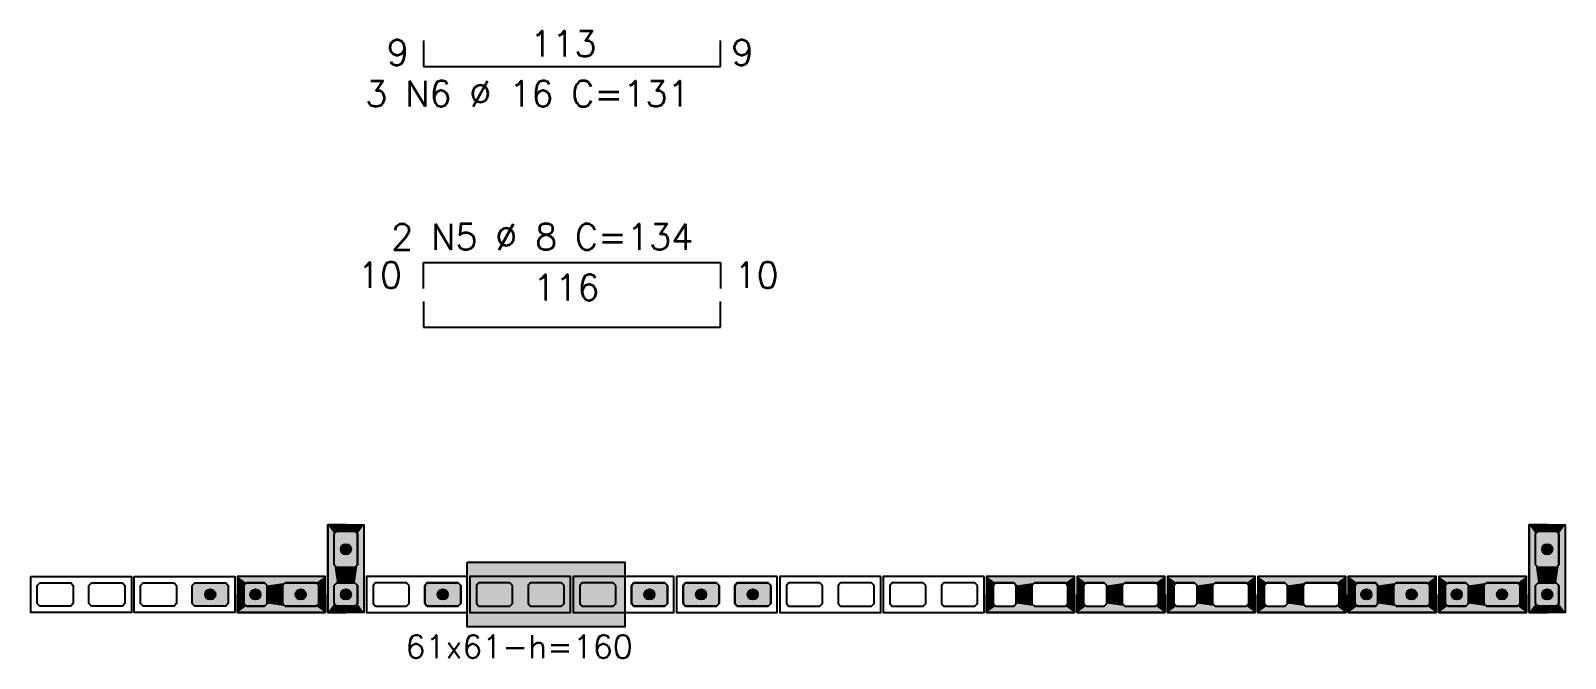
# Model space of a CAD drawing. Extents: x -1.9 to 86, y -1.6 to 60.9.
# Drawn here: x 19.99 to 31.87, y 39.01 to 43.87 of the extents above; entities that cross this region are included whole.
import ezdxf

# ---------------------------------------------------------------- set-up
doc = ezdxf.new("R2010")
doc.units = 0
doc.header["$MEASUREMENT"] = 0
for name, color, linetype in [('PENA_01', 1, 'CONTINUOUS'), ('PENA_02', 2, 'CONTINUOUS'), ('PENA_03', 3, 'CONTINUOUS'), ('PENA_05', 5, 'CONTINUOUS'), ('PENA_11', 252, 'CONTINUOUS'), ('PENA_21', 100, 'CONTINUOUS'), ('PENA_23', 50, 'CONTINUOUS')]:
    doc.layers.add(name, color=color, linetype=linetype)
doc.styles.get("Standard").update_dxf_attribs({"font": 'ROMANS.SHX'})

msp = doc.modelspace()

# ---------------------------------------------------------------- linework, layer by layer
at = {"layer": 'PENA_01', "linetype": 'Continuous'}
for points in [[(22.337, 39.732), (22.337, 39.972), (22.357, 39.992), (22.497, 39.992), (22.517, 39.972), (22.517, 39.732), (22.497, 39.712), (22.357, 39.712), (22.337, 39.732)], [(31.637, 39.732), (31.637, 39.972), (31.657, 39.992), (31.797, 39.992), (31.817, 39.972), (31.817, 39.732), (31.797, 39.712), (31.657, 39.712), (31.637, 39.732)], [(20.037, 39.572), (20.057, 39.592), (20.297, 39.592), (20.317, 39.572), (20.317, 39.432), (20.297, 39.412), (20.057, 39.412), (20.037, 39.432), (20.037, 39.572)], [(20.437, 39.572), (20.457, 39.592), (20.697, 39.592), (20.717, 39.572), (20.717, 39.432), (20.697, 39.412), (20.457, 39.412), (20.437, 39.432), (20.437, 39.572)], [(20.837, 39.572), (20.857, 39.592), (21.097, 39.592), (21.117, 39.572), (21.117, 39.432), (21.097, 39.412), (20.857, 39.412), (20.837, 39.432), (20.837, 39.572)], [(21.237, 39.572), (21.257, 39.592), (21.497, 39.592), (21.517, 39.572), (21.517, 39.432), (21.497, 39.412), (21.257, 39.412), (21.237, 39.432), (21.237, 39.572)], [(21.657, 39.412), (21.797, 39.412), (21.817, 39.432), (21.817, 39.572), (21.797, 39.592), (21.657, 39.592), (21.637, 39.572), (21.637, 39.432), (21.657, 39.412)], [(21.957, 39.412), (22.197, 39.412), (22.217, 39.432), (22.217, 39.572), (22.197, 39.592), (21.957, 39.592), (21.937, 39.572), (21.937, 39.432), (21.957, 39.412)], [(22.337, 39.432), (22.337, 39.572), (22.357, 39.592), (22.497, 39.592), (22.517, 39.572), (22.517, 39.432), (22.497, 39.412), (22.357, 39.412), (22.337, 39.432)], [(22.917, 39.572), (22.897, 39.592), (22.657, 39.592), (22.637, 39.572), (22.637, 39.432), (22.657, 39.412), (22.897, 39.412), (22.917, 39.432), (22.917, 39.572)], [(23.317, 39.572), (23.297, 39.592), (23.057, 39.592), (23.037, 39.572), (23.037, 39.432), (23.057, 39.412), (23.297, 39.412), (23.317, 39.432), (23.317, 39.572)], [(23.717, 39.572), (23.697, 39.592), (23.457, 39.592), (23.437, 39.572), (23.437, 39.432), (23.457, 39.412), (23.697, 39.412), (23.717, 39.432), (23.717, 39.572)], [(24.117, 39.572), (24.097, 39.592), (23.857, 39.592), (23.837, 39.572), (23.837, 39.432), (23.857, 39.412), (24.097, 39.412), (24.117, 39.432), (24.117, 39.572)], [(24.517, 39.572), (24.497, 39.592), (24.257, 39.592), (24.237, 39.572), (24.237, 39.432), (24.257, 39.412), (24.497, 39.412), (24.517, 39.432), (24.517, 39.572)], [(24.917, 39.572), (24.897, 39.592), (24.657, 39.592), (24.637, 39.572), (24.637, 39.432), (24.657, 39.412), (24.897, 39.412), (24.917, 39.432), (24.917, 39.572)], [(25.317, 39.572), (25.297, 39.592), (25.057, 39.592), (25.037, 39.572), (25.037, 39.432), (25.057, 39.412), (25.297, 39.412), (25.317, 39.432), (25.317, 39.572)], [(25.717, 39.572), (25.697, 39.592), (25.457, 39.592), (25.437, 39.572), (25.437, 39.432), (25.457, 39.412), (25.697, 39.412), (25.717, 39.432), (25.717, 39.572)], [(26.117, 39.572), (26.097, 39.592), (25.857, 39.592), (25.837, 39.572), (25.837, 39.432), (25.857, 39.412), (26.097, 39.412), (26.117, 39.432), (26.117, 39.572)], [(26.517, 39.572), (26.497, 39.592), (26.257, 39.592), (26.237, 39.572), (26.237, 39.432), (26.257, 39.412), (26.497, 39.412), (26.517, 39.432), (26.517, 39.572)], [(26.917, 39.572), (26.897, 39.592), (26.657, 39.592), (26.637, 39.572), (26.637, 39.432), (26.657, 39.412), (26.897, 39.412), (26.917, 39.432), (26.917, 39.572)], [(27.317, 39.572), (27.297, 39.592), (27.057, 39.592), (27.037, 39.572), (27.037, 39.432), (27.057, 39.412), (27.297, 39.412), (27.317, 39.432), (27.317, 39.572)], [(27.457, 39.412), (27.597, 39.412), (27.617, 39.432), (27.617, 39.572), (27.597, 39.592), (27.457, 39.592), (27.437, 39.572), (27.437, 39.432), (27.457, 39.412)], [(27.757, 39.412), (27.997, 39.412), (28.017, 39.432), (28.017, 39.572), (27.997, 39.592), (27.757, 39.592), (27.737, 39.572), (27.737, 39.432), (27.757, 39.412)], [(28.157, 39.412), (28.297, 39.412), (28.317, 39.432), (28.317, 39.572), (28.297, 39.592), (28.157, 39.592), (28.137, 39.572), (28.137, 39.432), (28.157, 39.412)], [(28.457, 39.412), (28.697, 39.412), (28.717, 39.432), (28.717, 39.572), (28.697, 39.592), (28.457, 39.592), (28.437, 39.572), (28.437, 39.432), (28.457, 39.412)], [(28.857, 39.412), (28.997, 39.412), (29.017, 39.432), (29.017, 39.572), (28.997, 39.592), (28.857, 39.592), (28.837, 39.572), (28.837, 39.432), (28.857, 39.412)], [(29.157, 39.412), (29.397, 39.412), (29.417, 39.432), (29.417, 39.572), (29.397, 39.592), (29.157, 39.592), (29.137, 39.572), (29.137, 39.432), (29.157, 39.412)], [(29.557, 39.412), (29.697, 39.412), (29.717, 39.432), (29.717, 39.572), (29.697, 39.592), (29.557, 39.592), (29.537, 39.572), (29.537, 39.432), (29.557, 39.412)], [(29.857, 39.412), (30.097, 39.412), (30.117, 39.432), (30.117, 39.572), (30.097, 39.592), (29.857, 39.592), (29.837, 39.572), (29.837, 39.432), (29.857, 39.412)], [(30.257, 39.412), (30.397, 39.412), (30.417, 39.432), (30.417, 39.572), (30.397, 39.592), (30.257, 39.592), (30.237, 39.572), (30.237, 39.432), (30.257, 39.412)], [(30.557, 39.412), (30.797, 39.412), (30.817, 39.432), (30.817, 39.572), (30.797, 39.592), (30.557, 39.592), (30.537, 39.572), (30.537, 39.432), (30.557, 39.412)], [(30.957, 39.412), (31.097, 39.412), (31.117, 39.432), (31.117, 39.572), (31.097, 39.592), (30.957, 39.592), (30.937, 39.572), (30.937, 39.432), (30.957, 39.412)], [(31.257, 39.412), (31.497, 39.412), (31.517, 39.432), (31.517, 39.572), (31.497, 39.592), (31.257, 39.592), (31.237, 39.572), (31.237, 39.432), (31.257, 39.412)], [(31.637, 39.432), (31.637, 39.572), (31.657, 39.592), (31.797, 39.592), (31.817, 39.572), (31.817, 39.432), (31.797, 39.412), (31.657, 39.412), (31.637, 39.432)]]:
    msp.add_lwpolyline(points, dxfattribs=at)
at = {"layer": 'PENA_02', "linetype": 'Continuous'}
for points in [[(22.287, 39.362), (22.287, 40.042), (22.567, 40.042), (22.567, 39.362), (22.287, 39.362)], [(31.587, 39.362), (31.587, 40.042), (31.867, 40.042), (31.867, 39.362), (31.587, 39.362)], [(19.987, 39.642), (20.767, 39.642), (20.767, 39.362), (19.987, 39.362), (19.987, 39.642)], [(20.787, 39.642), (21.567, 39.642), (21.567, 39.362), (20.787, 39.362), (20.787, 39.642)], [(21.587, 39.362), (22.267, 39.362), (22.267, 39.642), (21.587, 39.642), (21.587, 39.362)], [(23.367, 39.642), (22.587, 39.642), (22.587, 39.362), (23.367, 39.362), (23.367, 39.642)], [(24.167, 39.642), (23.387, 39.642), (23.387, 39.362), (24.167, 39.362), (24.167, 39.642)], [(24.967, 39.642), (24.187, 39.642), (24.187, 39.362), (24.967, 39.362), (24.967, 39.642)], [(25.767, 39.642), (24.987, 39.642), (24.987, 39.362), (25.767, 39.362), (25.767, 39.642)], [(26.567, 39.642), (25.787, 39.642), (25.787, 39.362), (26.567, 39.362), (26.567, 39.642)], [(27.367, 39.642), (26.587, 39.642), (26.587, 39.362), (27.367, 39.362), (27.367, 39.642)], [(27.387, 39.362), (28.067, 39.362), (28.067, 39.642), (27.387, 39.642), (27.387, 39.362)], [(28.087, 39.362), (28.767, 39.362), (28.767, 39.642), (28.087, 39.642), (28.087, 39.362)], [(28.787, 39.362), (29.467, 39.362), (29.467, 39.642), (28.787, 39.642), (28.787, 39.362)], [(29.487, 39.362), (30.167, 39.362), (30.167, 39.642), (29.487, 39.642), (29.487, 39.362)], [(30.187, 39.362), (30.867, 39.362), (30.867, 39.642), (30.187, 39.642), (30.187, 39.362)], [(30.887, 39.362), (31.567, 39.362), (31.567, 39.642), (30.887, 39.642), (30.887, 39.362)]]:
    msp.add_lwpolyline(points, dxfattribs=at)
at = {"layer": 'PENA_03', "linetype": 'Continuous'}
for points in [[(22.357, 39.712), (22.337, 39.732), (22.337, 39.972), (22.357, 39.992), (22.497, 39.992), (22.517, 39.972), (22.517, 39.732), (22.497, 39.712), (22.357, 39.712)], [(31.657, 39.712), (31.637, 39.732), (31.637, 39.972), (31.657, 39.992), (31.797, 39.992), (31.817, 39.972), (31.817, 39.732), (31.797, 39.712), (31.657, 39.712)], [(21.517, 39.432), (21.497, 39.412), (21.257, 39.412), (21.237, 39.432), (21.237, 39.572), (21.257, 39.592), (21.497, 39.592), (21.517, 39.572), (21.517, 39.432)], [(21.817, 39.432), (21.797, 39.412), (21.657, 39.412), (21.637, 39.432), (21.637, 39.572), (21.657, 39.592), (21.797, 39.592), (21.817, 39.572), (21.817, 39.432)], [(22.217, 39.432), (22.197, 39.412), (21.957, 39.412), (21.937, 39.432), (21.937, 39.572), (21.957, 39.592), (22.197, 39.592), (22.217, 39.572), (22.217, 39.432)], [(22.517, 39.432), (22.497, 39.412), (22.357, 39.412), (22.337, 39.432), (22.337, 39.572), (22.357, 39.592), (22.497, 39.592), (22.517, 39.572), (22.517, 39.432)], [(23.317, 39.432), (23.297, 39.412), (23.057, 39.412), (23.037, 39.432), (23.037, 39.572), (23.057, 39.592), (23.297, 39.592), (23.317, 39.572), (23.317, 39.432)], [(24.917, 39.432), (24.897, 39.412), (24.657, 39.412), (24.637, 39.432), (24.637, 39.572), (24.657, 39.592), (24.897, 39.592), (24.917, 39.572), (24.917, 39.432)], [(25.317, 39.432), (25.297, 39.412), (25.057, 39.412), (25.037, 39.432), (25.037, 39.572), (25.057, 39.592), (25.297, 39.592), (25.317, 39.572), (25.317, 39.432)], [(25.717, 39.432), (25.697, 39.412), (25.457, 39.412), (25.437, 39.432), (25.437, 39.572), (25.457, 39.592), (25.697, 39.592), (25.717, 39.572), (25.717, 39.432)], [(30.417, 39.432), (30.397, 39.412), (30.257, 39.412), (30.237, 39.432), (30.237, 39.572), (30.257, 39.592), (30.397, 39.592), (30.417, 39.572), (30.417, 39.432)], [(30.817, 39.432), (30.797, 39.412), (30.557, 39.412), (30.537, 39.432), (30.537, 39.572), (30.557, 39.592), (30.797, 39.592), (30.817, 39.572), (30.817, 39.432)], [(31.117, 39.432), (31.097, 39.412), (30.957, 39.412), (30.937, 39.432), (30.937, 39.572), (30.957, 39.592), (31.097, 39.592), (31.117, 39.572), (31.117, 39.432)], [(31.517, 39.432), (31.497, 39.412), (31.257, 39.412), (31.237, 39.432), (31.237, 39.572), (31.257, 39.592), (31.497, 39.592), (31.517, 39.572), (31.517, 39.432)], [(31.817, 39.432), (31.797, 39.412), (31.657, 39.412), (31.637, 39.432), (31.637, 39.572), (31.657, 39.592), (31.797, 39.592), (31.817, 39.572), (31.817, 39.432)]]:
    msp.add_lwpolyline(points, dxfattribs=at)
for centre in [(22.427, 39.852), (31.727, 39.852), (21.377, 39.502), (21.727, 39.502), (22.077, 39.502), (22.427, 39.502), (23.177, 39.502), (24.777, 39.502), (25.177, 39.502), (25.577, 39.502), (30.327, 39.502), (30.677, 39.502), (31.027, 39.502), (31.377, 39.502), (31.727, 39.502)]:
    msp.add_circle(centre, 0.04, dxfattribs=at)
for points in [[(22.467, 39.852), (22.407, 39.887), (22.389, 39.866)], [(22.467, 39.852), (22.389, 39.866), (22.389, 39.838)], [(22.467, 39.852), (22.389, 39.838), (22.407, 39.818)], [(22.467, 39.852), (22.434, 39.892), (22.407, 39.887)], [(22.467, 39.852), (22.407, 39.818), (22.434, 39.813)], [(22.467, 39.852), (22.458, 39.878), (22.434, 39.892)], [(22.467, 39.852), (22.434, 39.813), (22.458, 39.826)], [(22.467, 39.852), (22.458, 39.826), (22.467, 39.852)], [(31.767, 39.852), (31.707, 39.887), (31.689, 39.866)], [(31.767, 39.852), (31.689, 39.866), (31.689, 39.838)], [(31.767, 39.852), (31.689, 39.838), (31.707, 39.818)], [(31.767, 39.852), (31.734, 39.892), (31.707, 39.887)], [(31.767, 39.852), (31.707, 39.818), (31.734, 39.813)], [(31.767, 39.852), (31.758, 39.878), (31.734, 39.892)], [(31.767, 39.852), (31.734, 39.813), (31.758, 39.826)], [(31.767, 39.852), (31.758, 39.826), (31.767, 39.852)], [(21.417, 39.502), (21.357, 39.537), (21.339, 39.516)], [(21.417, 39.502), (21.339, 39.516), (21.339, 39.488)], [(21.417, 39.502), (21.339, 39.488), (21.357, 39.468)], [(21.417, 39.502), (21.384, 39.542), (21.357, 39.537)], [(21.417, 39.502), (21.357, 39.468), (21.384, 39.463)], [(21.417, 39.502), (21.408, 39.528), (21.384, 39.542)], [(21.417, 39.502), (21.384, 39.463), (21.408, 39.476)], [(21.417, 39.502), (21.408, 39.476), (21.417, 39.502)], [(21.767, 39.502), (21.707, 39.537), (21.689, 39.516)], [(21.767, 39.502), (21.689, 39.516), (21.689, 39.488)], [(21.767, 39.502), (21.689, 39.488), (21.707, 39.468)], [(21.767, 39.502), (21.734, 39.542), (21.707, 39.537)], [(21.767, 39.502), (21.707, 39.468), (21.734, 39.463)], [(21.767, 39.502), (21.758, 39.528), (21.734, 39.542)], [(21.767, 39.502), (21.734, 39.463), (21.758, 39.476)], [(21.767, 39.502), (21.758, 39.476), (21.767, 39.502)], [(22.117, 39.502), (22.057, 39.537), (22.039, 39.516)], [(22.117, 39.502), (22.039, 39.516), (22.039, 39.488)], [(22.117, 39.502), (22.039, 39.488), (22.057, 39.468)], [(22.117, 39.502), (22.084, 39.542), (22.057, 39.537)], [(22.117, 39.502), (22.057, 39.468), (22.084, 39.463)], [(22.117, 39.502), (22.108, 39.528), (22.084, 39.542)], [(22.117, 39.502), (22.084, 39.463), (22.108, 39.476)], [(22.117, 39.502), (22.108, 39.476), (22.117, 39.502)], [(22.467, 39.502), (22.407, 39.537), (22.389, 39.516)], [(22.467, 39.502), (22.389, 39.516), (22.389, 39.488)], [(22.467, 39.502), (22.389, 39.488), (22.407, 39.468)], [(22.467, 39.502), (22.434, 39.542), (22.407, 39.537)], [(22.467, 39.502), (22.407, 39.468), (22.434, 39.463)], [(22.467, 39.502), (22.458, 39.528), (22.434, 39.542)], [(22.467, 39.502), (22.434, 39.463), (22.458, 39.476)], [(22.467, 39.502), (22.458, 39.476), (22.467, 39.502)], [(23.217, 39.502), (23.157, 39.537), (23.139, 39.516)], [(23.217, 39.502), (23.139, 39.516), (23.139, 39.488)], [(23.217, 39.502), (23.139, 39.488), (23.157, 39.468)], [(23.217, 39.502), (23.184, 39.542), (23.157, 39.537)], [(23.217, 39.502), (23.157, 39.468), (23.184, 39.463)], [(23.217, 39.502), (23.208, 39.528), (23.184, 39.542)], [(23.217, 39.502), (23.184, 39.463), (23.208, 39.476)], [(23.217, 39.502), (23.208, 39.476), (23.217, 39.502)], [(24.817, 39.502), (24.757, 39.537), (24.739, 39.516)], [(24.817, 39.502), (24.739, 39.516), (24.739, 39.488)], [(24.817, 39.502), (24.739, 39.488), (24.757, 39.468)], [(24.817, 39.502), (24.784, 39.542), (24.757, 39.537)], [(24.817, 39.502), (24.757, 39.468), (24.784, 39.463)], [(24.817, 39.502), (24.808, 39.528), (24.784, 39.542)], [(24.817, 39.502), (24.784, 39.463), (24.808, 39.476)], [(24.817, 39.502), (24.808, 39.476), (24.817, 39.502)], [(25.217, 39.502), (25.157, 39.537), (25.139, 39.516)], [(25.217, 39.502), (25.139, 39.516), (25.139, 39.488)], [(25.217, 39.502), (25.139, 39.488), (25.157, 39.468)], [(25.217, 39.502), (25.184, 39.542), (25.157, 39.537)], [(25.217, 39.502), (25.157, 39.468), (25.184, 39.463)], [(25.217, 39.502), (25.208, 39.528), (25.184, 39.542)], [(25.217, 39.502), (25.184, 39.463), (25.208, 39.476)], [(25.217, 39.502), (25.208, 39.476), (25.217, 39.502)], [(25.617, 39.502), (25.557, 39.537), (25.539, 39.516)], [(25.617, 39.502), (25.539, 39.516), (25.539, 39.488)], [(25.617, 39.502), (25.539, 39.488), (25.557, 39.468)], [(25.617, 39.502), (25.584, 39.542), (25.557, 39.537)], [(25.617, 39.502), (25.557, 39.468), (25.584, 39.463)], [(25.617, 39.502), (25.608, 39.528), (25.584, 39.542)], [(25.617, 39.502), (25.584, 39.463), (25.608, 39.476)], [(25.617, 39.502), (25.608, 39.476), (25.617, 39.502)], [(30.367, 39.502), (30.307, 39.537), (30.289, 39.516)], [(30.367, 39.502), (30.289, 39.516), (30.289, 39.488)], [(30.367, 39.502), (30.289, 39.488), (30.307, 39.468)], [(30.367, 39.502), (30.334, 39.542), (30.307, 39.537)], [(30.367, 39.502), (30.307, 39.468), (30.334, 39.463)], [(30.367, 39.502), (30.358, 39.528), (30.334, 39.542)], [(30.367, 39.502), (30.334, 39.463), (30.358, 39.476)], [(30.367, 39.502), (30.358, 39.476), (30.367, 39.502)], [(30.717, 39.502), (30.657, 39.537), (30.639, 39.516)], [(30.717, 39.502), (30.639, 39.516), (30.639, 39.488)], [(30.717, 39.502), (30.639, 39.488), (30.657, 39.468)], [(30.717, 39.502), (30.684, 39.542), (30.657, 39.537)], [(30.717, 39.502), (30.657, 39.468), (30.684, 39.463)], [(30.717, 39.502), (30.708, 39.528), (30.684, 39.542)], [(30.717, 39.502), (30.684, 39.463), (30.708, 39.476)], [(30.717, 39.502), (30.708, 39.476), (30.717, 39.502)], [(31.067, 39.502), (31.007, 39.537), (30.989, 39.516)], [(31.067, 39.502), (30.989, 39.516), (30.989, 39.488)], [(31.067, 39.502), (30.989, 39.488), (31.007, 39.468)], [(31.067, 39.502), (31.034, 39.542), (31.007, 39.537)], [(31.067, 39.502), (31.007, 39.468), (31.034, 39.463)], [(31.067, 39.502), (31.058, 39.528), (31.034, 39.542)], [(31.067, 39.502), (31.034, 39.463), (31.058, 39.476)], [(31.067, 39.502), (31.058, 39.476), (31.067, 39.502)], [(31.417, 39.502), (31.357, 39.537), (31.339, 39.516)], [(31.417, 39.502), (31.339, 39.516), (31.339, 39.488)], [(31.417, 39.502), (31.339, 39.488), (31.357, 39.468)], [(31.417, 39.502), (31.384, 39.542), (31.357, 39.537)], [(31.417, 39.502), (31.357, 39.468), (31.384, 39.463)], [(31.417, 39.502), (31.408, 39.528), (31.384, 39.542)], [(31.417, 39.502), (31.384, 39.463), (31.408, 39.476)], [(31.417, 39.502), (31.408, 39.476), (31.417, 39.502)], [(31.767, 39.502), (31.707, 39.537), (31.689, 39.516)], [(31.767, 39.502), (31.689, 39.516), (31.689, 39.488)], [(31.767, 39.502), (31.689, 39.488), (31.707, 39.468)], [(31.767, 39.502), (31.734, 39.542), (31.707, 39.537)], [(31.767, 39.502), (31.707, 39.468), (31.734, 39.463)], [(31.767, 39.502), (31.758, 39.528), (31.734, 39.542)], [(31.767, 39.502), (31.734, 39.463), (31.758, 39.476)], [(31.767, 39.502), (31.758, 39.476), (31.767, 39.502)]]:
    msp.add_solid(points, dxfattribs=at)
at = {"layer": 'PENA_05', "linetype": 'Continuous'}
for p, q in [((23.027, 43.79), (23.027, 43.59)), ((25.327, 43.59), (25.327, 43.79)), ((23.027, 43.59), (25.327, 43.59)), ((23.027, 41.871), (23.027, 42.071)), ((23.027, 42.071), (25.327, 42.071)), ((25.327, 42.071), (25.327, 41.871)), ((23.027, 41.771), (23.027, 41.571)), ((25.327, 41.571), (25.327, 41.771)), ((23.027, 41.571), (25.327, 41.571))]:
    msp.add_line(p, q, dxfattribs=at)
at = {"layer": 'PENA_11', "linetype": 'Continuous'}
for points in [[(22.357, 39.712), (22.337, 39.972), (22.357, 39.992)], [(22.357, 39.712), (22.337, 39.732), (22.337, 39.972)], [(22.357, 39.712), (22.357, 39.992), (22.497, 39.992)], [(22.357, 39.712), (22.497, 39.992), (22.517, 39.972)], [(22.357, 39.712), (22.517, 39.972), (22.517, 39.732)], [(31.657, 39.712), (31.637, 39.972), (31.657, 39.992)], [(31.657, 39.712), (31.637, 39.732), (31.637, 39.972)], [(31.657, 39.712), (31.657, 39.992), (31.797, 39.992)], [(31.657, 39.712), (31.797, 39.992), (31.817, 39.972)], [(31.657, 39.712), (31.817, 39.972), (31.817, 39.732)], [(22.357, 39.712), (22.517, 39.732), (22.497, 39.712)], [(22.357, 39.712), (22.497, 39.712), (22.357, 39.712)], [(31.657, 39.712), (31.817, 39.732), (31.797, 39.712)], [(31.657, 39.712), (31.797, 39.712), (31.657, 39.712)], [(21.517, 39.432), (21.237, 39.572), (21.257, 39.592)], [(21.517, 39.432), (21.237, 39.432), (21.237, 39.572)], [(21.517, 39.432), (21.257, 39.592), (21.497, 39.592)], [(21.517, 39.432), (21.497, 39.592), (21.517, 39.572)], [(21.517, 39.432), (21.517, 39.572), (21.517, 39.432)], [(21.817, 39.432), (21.637, 39.572), (21.657, 39.592)], [(21.817, 39.432), (21.637, 39.432), (21.637, 39.572)], [(21.817, 39.432), (21.657, 39.592), (21.797, 39.592)], [(21.817, 39.432), (21.797, 39.592), (21.817, 39.572)], [(21.817, 39.432), (21.817, 39.572), (21.817, 39.432)], [(22.217, 39.432), (21.937, 39.572), (21.957, 39.592)], [(22.217, 39.432), (21.937, 39.432), (21.937, 39.572)], [(22.217, 39.432), (21.957, 39.592), (22.197, 39.592)], [(22.217, 39.432), (22.197, 39.592), (22.217, 39.572)], [(22.217, 39.432), (22.217, 39.572), (22.217, 39.432)], [(22.517, 39.432), (22.337, 39.572), (22.357, 39.592)], [(22.517, 39.432), (22.337, 39.432), (22.337, 39.572)], [(22.517, 39.432), (22.357, 39.592), (22.497, 39.592)], [(22.517, 39.432), (22.497, 39.592), (22.517, 39.572)], [(22.517, 39.432), (22.517, 39.572), (22.517, 39.432)], [(23.317, 39.432), (23.037, 39.572), (23.057, 39.592)], [(23.317, 39.432), (23.037, 39.432), (23.037, 39.572)], [(23.317, 39.432), (23.057, 39.592), (23.297, 39.592)], [(23.317, 39.432), (23.297, 39.592), (23.317, 39.572)], [(23.317, 39.432), (23.317, 39.572), (23.317, 39.432)], [(24.917, 39.432), (24.637, 39.572), (24.657, 39.592)], [(24.917, 39.432), (24.637, 39.432), (24.637, 39.572)], [(24.917, 39.432), (24.657, 39.592), (24.897, 39.592)], [(24.917, 39.432), (24.897, 39.592), (24.917, 39.572)], [(24.917, 39.432), (24.917, 39.572), (24.917, 39.432)], [(25.317, 39.432), (25.037, 39.572), (25.057, 39.592)], [(25.317, 39.432), (25.037, 39.432), (25.037, 39.572)], [(25.317, 39.432), (25.057, 39.592), (25.297, 39.592)], [(25.317, 39.432), (25.297, 39.592), (25.317, 39.572)], [(25.317, 39.432), (25.317, 39.572), (25.317, 39.432)], [(25.717, 39.432), (25.437, 39.572), (25.457, 39.592)], [(25.717, 39.432), (25.437, 39.432), (25.437, 39.572)], [(25.717, 39.432), (25.457, 39.592), (25.697, 39.592)], [(25.717, 39.432), (25.697, 39.592), (25.717, 39.572)], [(25.717, 39.432), (25.717, 39.572), (25.717, 39.432)], [(30.417, 39.432), (30.237, 39.572), (30.257, 39.592)], [(30.417, 39.432), (30.237, 39.432), (30.237, 39.572)], [(30.417, 39.432), (30.257, 39.592), (30.397, 39.592)], [(30.417, 39.432), (30.397, 39.592), (30.417, 39.572)], [(30.417, 39.432), (30.417, 39.572), (30.417, 39.432)], [(30.817, 39.432), (30.537, 39.572), (30.557, 39.592)], [(30.817, 39.432), (30.537, 39.432), (30.537, 39.572)], [(30.817, 39.432), (30.557, 39.592), (30.797, 39.592)], [(30.817, 39.432), (30.797, 39.592), (30.817, 39.572)], [(30.817, 39.432), (30.817, 39.572), (30.817, 39.432)], [(31.117, 39.432), (30.937, 39.572), (30.957, 39.592)], [(31.117, 39.432), (30.937, 39.432), (30.937, 39.572)], [(31.117, 39.432), (30.957, 39.592), (31.097, 39.592)], [(31.117, 39.432), (31.097, 39.592), (31.117, 39.572)], [(31.117, 39.432), (31.117, 39.572), (31.117, 39.432)], [(31.517, 39.432), (31.237, 39.572), (31.257, 39.592)], [(31.517, 39.432), (31.237, 39.432), (31.237, 39.572)], [(31.517, 39.432), (31.257, 39.592), (31.497, 39.592)], [(31.517, 39.432), (31.497, 39.592), (31.517, 39.572)], [(31.517, 39.432), (31.517, 39.572), (31.517, 39.432)], [(31.817, 39.432), (31.637, 39.572), (31.657, 39.592)], [(31.817, 39.432), (31.637, 39.432), (31.637, 39.572)], [(31.817, 39.432), (31.657, 39.592), (31.797, 39.592)], [(31.817, 39.432), (31.797, 39.592), (31.817, 39.572)], [(31.817, 39.432), (31.817, 39.572), (31.817, 39.432)], [(21.517, 39.432), (21.257, 39.412), (21.237, 39.432)], [(21.517, 39.432), (21.497, 39.412), (21.257, 39.412)], [(21.817, 39.432), (21.657, 39.412), (21.637, 39.432)], [(21.817, 39.432), (21.797, 39.412), (21.657, 39.412)], [(22.217, 39.432), (21.957, 39.412), (21.937, 39.432)], [(22.217, 39.432), (22.197, 39.412), (21.957, 39.412)], [(22.517, 39.432), (22.357, 39.412), (22.337, 39.432)], [(22.517, 39.432), (22.497, 39.412), (22.357, 39.412)], [(23.317, 39.432), (23.057, 39.412), (23.037, 39.432)], [(23.317, 39.432), (23.297, 39.412), (23.057, 39.412)], [(24.917, 39.432), (24.657, 39.412), (24.637, 39.432)], [(24.917, 39.432), (24.897, 39.412), (24.657, 39.412)], [(25.317, 39.432), (25.057, 39.412), (25.037, 39.432)], [(25.317, 39.432), (25.297, 39.412), (25.057, 39.412)], [(25.717, 39.432), (25.457, 39.412), (25.437, 39.432)], [(25.717, 39.432), (25.697, 39.412), (25.457, 39.412)], [(30.417, 39.432), (30.257, 39.412), (30.237, 39.432)], [(30.417, 39.432), (30.397, 39.412), (30.257, 39.412)], [(30.817, 39.432), (30.557, 39.412), (30.537, 39.432)], [(30.817, 39.432), (30.797, 39.412), (30.557, 39.412)], [(31.117, 39.432), (30.957, 39.412), (30.937, 39.432)], [(31.117, 39.432), (31.097, 39.412), (30.957, 39.412)], [(31.517, 39.432), (31.257, 39.412), (31.237, 39.432)], [(31.517, 39.432), (31.497, 39.412), (31.257, 39.412)], [(31.817, 39.432), (31.657, 39.412), (31.637, 39.432)], [(31.817, 39.432), (31.797, 39.412), (31.657, 39.412)]]:
    msp.add_solid(points, dxfattribs=at)
at = {"layer": 'PENA_21', "linetype": 'Continuous'}
for points in [[(22.427, 39.362), (22.427, 39.412), (22.357, 39.412), (22.337, 39.432), (22.337, 39.572), (22.357, 39.592), (22.427, 39.592), (22.427, 39.712), (22.357, 39.712), (22.337, 39.732), (22.337, 39.972), (22.357, 39.992), (22.427, 39.992), (22.427, 40.042), (22.287, 40.042), (22.287, 39.362), (22.427, 39.362)], [(22.427, 39.362), (22.427, 39.412), (22.497, 39.412), (22.517, 39.432), (22.517, 39.572), (22.497, 39.592), (22.427, 39.592), (22.427, 39.712), (22.497, 39.712), (22.517, 39.732), (22.517, 39.972), (22.497, 39.992), (22.427, 39.992), (22.427, 40.042), (22.567, 40.042), (22.567, 39.362), (22.427, 39.362)], [(31.727, 39.362), (31.727, 39.412), (31.657, 39.412), (31.637, 39.432), (31.637, 39.572), (31.657, 39.592), (31.727, 39.592), (31.727, 39.712), (31.657, 39.712), (31.637, 39.732), (31.637, 39.972), (31.657, 39.992), (31.727, 39.992), (31.727, 40.042), (31.587, 40.042), (31.587, 39.362), (31.727, 39.362)], [(31.727, 39.362), (31.727, 39.412), (31.797, 39.412), (31.817, 39.432), (31.817, 39.572), (31.797, 39.592), (31.727, 39.592), (31.727, 39.712), (31.797, 39.712), (31.817, 39.732), (31.817, 39.972), (31.797, 39.992), (31.727, 39.992), (31.727, 40.042), (31.867, 40.042), (31.867, 39.362), (31.727, 39.362)], [(21.587, 39.502), (21.637, 39.502), (21.637, 39.572), (21.657, 39.592), (21.797, 39.592), (21.817, 39.572), (21.817, 39.502), (21.937, 39.502), (21.937, 39.572), (21.957, 39.592), (22.197, 39.592), (22.217, 39.572), (22.217, 39.502), (22.267, 39.502), (22.267, 39.642), (21.587, 39.642), (21.587, 39.502)], [(27.387, 39.502), (27.437, 39.502), (27.437, 39.572), (27.457, 39.592), (27.597, 39.592), (27.617, 39.572), (27.617, 39.502), (27.737, 39.502), (27.737, 39.572), (27.757, 39.592), (27.997, 39.592), (28.017, 39.572), (28.017, 39.502), (28.067, 39.502), (28.067, 39.642), (27.387, 39.642), (27.387, 39.502)], [(28.087, 39.502), (28.137, 39.502), (28.137, 39.572), (28.157, 39.592), (28.297, 39.592), (28.317, 39.572), (28.317, 39.502), (28.437, 39.502), (28.437, 39.572), (28.457, 39.592), (28.697, 39.592), (28.717, 39.572), (28.717, 39.502), (28.767, 39.502), (28.767, 39.642), (28.087, 39.642), (28.087, 39.502)], [(28.787, 39.502), (28.837, 39.502), (28.837, 39.572), (28.857, 39.592), (28.997, 39.592), (29.017, 39.572), (29.017, 39.502), (29.137, 39.502), (29.137, 39.572), (29.157, 39.592), (29.397, 39.592), (29.417, 39.572), (29.417, 39.502), (29.467, 39.502), (29.467, 39.642), (28.787, 39.642), (28.787, 39.502)], [(29.487, 39.502), (29.537, 39.502), (29.537, 39.572), (29.557, 39.592), (29.697, 39.592), (29.717, 39.572), (29.717, 39.502), (29.837, 39.502), (29.837, 39.572), (29.857, 39.592), (30.097, 39.592), (30.117, 39.572), (30.117, 39.502), (30.167, 39.502), (30.167, 39.642), (29.487, 39.642), (29.487, 39.502)], [(30.187, 39.502), (30.237, 39.502), (30.237, 39.572), (30.257, 39.592), (30.397, 39.592), (30.417, 39.572), (30.417, 39.502), (30.537, 39.502), (30.537, 39.572), (30.557, 39.592), (30.797, 39.592), (30.817, 39.572), (30.817, 39.502), (30.867, 39.502), (30.867, 39.642), (30.187, 39.642), (30.187, 39.502)], [(30.887, 39.502), (30.937, 39.502), (30.937, 39.572), (30.957, 39.592), (31.097, 39.592), (31.117, 39.572), (31.117, 39.502), (31.237, 39.502), (31.237, 39.572), (31.257, 39.592), (31.497, 39.592), (31.517, 39.572), (31.517, 39.502), (31.567, 39.502), (31.567, 39.642), (30.887, 39.642), (30.887, 39.502)], [(21.587, 39.502), (21.637, 39.502), (21.637, 39.432), (21.657, 39.412), (21.797, 39.412), (21.817, 39.432), (21.817, 39.502), (21.937, 39.502), (21.937, 39.432), (21.957, 39.412), (22.197, 39.412), (22.217, 39.432), (22.217, 39.502), (22.267, 39.502), (22.267, 39.362), (21.587, 39.362), (21.587, 39.502)], [(27.387, 39.502), (27.437, 39.502), (27.437, 39.432), (27.457, 39.412), (27.597, 39.412), (27.617, 39.432), (27.617, 39.502), (27.737, 39.502), (27.737, 39.432), (27.757, 39.412), (27.997, 39.412), (28.017, 39.432), (28.017, 39.502), (28.067, 39.502), (28.067, 39.362), (27.387, 39.362), (27.387, 39.502)], [(28.087, 39.502), (28.137, 39.502), (28.137, 39.432), (28.157, 39.412), (28.297, 39.412), (28.317, 39.432), (28.317, 39.502), (28.437, 39.502), (28.437, 39.432), (28.457, 39.412), (28.697, 39.412), (28.717, 39.432), (28.717, 39.502), (28.767, 39.502), (28.767, 39.362), (28.087, 39.362), (28.087, 39.502)], [(28.787, 39.502), (28.837, 39.502), (28.837, 39.432), (28.857, 39.412), (28.997, 39.412), (29.017, 39.432), (29.017, 39.502), (29.137, 39.502), (29.137, 39.432), (29.157, 39.412), (29.397, 39.412), (29.417, 39.432), (29.417, 39.502), (29.467, 39.502), (29.467, 39.362), (28.787, 39.362), (28.787, 39.502)], [(29.487, 39.502), (29.537, 39.502), (29.537, 39.432), (29.557, 39.412), (29.697, 39.412), (29.717, 39.432), (29.717, 39.502), (29.837, 39.502), (29.837, 39.432), (29.857, 39.412), (30.097, 39.412), (30.117, 39.432), (30.117, 39.502), (30.167, 39.502), (30.167, 39.362), (29.487, 39.362), (29.487, 39.502)], [(30.187, 39.502), (30.237, 39.502), (30.237, 39.432), (30.257, 39.412), (30.397, 39.412), (30.417, 39.432), (30.417, 39.502), (30.537, 39.502), (30.537, 39.432), (30.557, 39.412), (30.797, 39.412), (30.817, 39.432), (30.817, 39.502), (30.867, 39.502), (30.867, 39.362), (30.187, 39.362), (30.187, 39.502)], [(30.887, 39.502), (30.937, 39.502), (30.937, 39.432), (30.957, 39.412), (31.097, 39.412), (31.117, 39.432), (31.117, 39.502), (31.237, 39.502), (31.237, 39.432), (31.257, 39.412), (31.497, 39.412), (31.517, 39.432), (31.517, 39.502), (31.567, 39.502), (31.567, 39.362), (30.887, 39.362), (30.887, 39.502)]]:
    msp.add_lwpolyline(points, dxfattribs=at)
for points in [[(22.427, 40.042), (22.287, 40.042), (22.357, 39.992)], [(22.357, 39.992), (22.287, 40.042), (22.337, 39.972)], [(22.287, 40.042), (22.337, 39.432), (22.337, 39.972)], [(22.287, 39.362), (22.337, 39.432), (22.287, 40.042)], [(22.427, 39.992), (22.427, 40.042), (22.357, 39.992)], [(22.497, 39.992), (22.427, 39.992), (22.567, 40.042)], [(22.427, 39.992), (22.427, 40.042), (22.567, 40.042)], [(22.517, 39.972), (22.497, 39.992), (22.567, 40.042)], [(22.517, 39.732), (22.567, 40.042), (22.517, 39.572)], [(22.517, 39.572), (22.567, 40.042), (22.517, 39.432)], [(22.567, 40.042), (22.567, 39.362), (22.517, 39.432)], [(22.517, 39.732), (22.517, 39.972), (22.567, 40.042)], [(31.727, 40.042), (31.587, 40.042), (31.657, 39.992)], [(31.657, 39.992), (31.587, 40.042), (31.637, 39.972)], [(31.587, 40.042), (31.637, 39.432), (31.637, 39.972)], [(31.587, 39.362), (31.637, 39.432), (31.587, 40.042)], [(31.727, 39.992), (31.727, 40.042), (31.657, 39.992)], [(31.797, 39.992), (31.727, 39.992), (31.867, 40.042)], [(31.727, 39.992), (31.727, 40.042), (31.867, 40.042)], [(31.817, 39.972), (31.797, 39.992), (31.867, 40.042)], [(31.817, 39.732), (31.867, 40.042), (31.817, 39.572)], [(31.817, 39.572), (31.867, 40.042), (31.817, 39.432)], [(31.867, 40.042), (31.867, 39.362), (31.817, 39.432)], [(31.817, 39.732), (31.817, 39.972), (31.867, 40.042)], [(22.337, 39.972), (22.337, 39.432), (22.337, 39.572)], [(22.337, 39.972), (22.337, 39.732), (22.337, 39.572)], [(31.637, 39.972), (31.637, 39.432), (31.637, 39.572)], [(31.637, 39.972), (31.637, 39.732), (31.637, 39.572)], [(22.357, 39.592), (22.337, 39.732), (22.337, 39.572)], [(22.357, 39.592), (22.357, 39.712), (22.337, 39.732)], [(22.427, 39.592), (22.357, 39.712), (22.357, 39.592)], [(22.427, 39.592), (22.427, 39.712), (22.357, 39.712)], [(22.427, 39.592), (22.497, 39.712), (22.497, 39.592)], [(22.427, 39.592), (22.427, 39.712), (22.497, 39.712)], [(22.497, 39.712), (22.517, 39.732), (22.497, 39.592)], [(22.497, 39.592), (22.517, 39.732), (22.517, 39.572)], [(31.657, 39.592), (31.637, 39.732), (31.637, 39.572)], [(31.657, 39.592), (31.657, 39.712), (31.637, 39.732)], [(31.727, 39.592), (31.657, 39.712), (31.657, 39.592)], [(31.727, 39.592), (31.727, 39.712), (31.657, 39.712)], [(31.727, 39.592), (31.797, 39.712), (31.797, 39.592)], [(31.727, 39.592), (31.727, 39.712), (31.797, 39.712)], [(31.797, 39.712), (31.817, 39.732), (31.797, 39.592)], [(31.797, 39.592), (31.817, 39.732), (31.817, 39.572)], [(22.267, 39.642), (21.587, 39.642), (21.657, 39.592)], [(21.587, 39.642), (21.587, 39.502), (21.637, 39.502)], [(21.587, 39.642), (21.637, 39.502), (21.637, 39.572)], [(21.587, 39.642), (21.637, 39.572), (21.657, 39.592)], [(22.267, 39.642), (21.657, 39.592), (21.797, 39.592)], [(22.267, 39.642), (21.797, 39.592), (21.817, 39.572)], [(22.267, 39.642), (21.817, 39.572), (21.957, 39.592)], [(21.817, 39.572), (21.937, 39.572), (21.957, 39.592)], [(21.817, 39.572), (21.817, 39.502), (21.937, 39.502)], [(21.817, 39.572), (21.937, 39.502), (21.937, 39.572)], [(22.267, 39.642), (21.957, 39.592), (22.197, 39.592)], [(22.267, 39.642), (22.197, 39.592), (22.217, 39.572)], [(22.267, 39.642), (22.217, 39.572), (22.267, 39.502)], [(22.267, 39.502), (22.217, 39.572), (22.217, 39.502)], [(28.067, 39.642), (27.387, 39.642), (27.457, 39.592)], [(27.387, 39.642), (27.387, 39.502), (27.437, 39.502)], [(27.387, 39.642), (27.437, 39.502), (27.437, 39.572)], [(27.387, 39.642), (27.437, 39.572), (27.457, 39.592)], [(28.067, 39.642), (27.457, 39.592), (27.597, 39.592)], [(28.067, 39.642), (27.597, 39.592), (27.617, 39.572)], [(28.067, 39.642), (27.617, 39.572), (27.757, 39.592)], [(27.617, 39.572), (27.737, 39.572), (27.757, 39.592)], [(27.617, 39.572), (27.617, 39.502), (27.737, 39.502)], [(27.617, 39.572), (27.737, 39.502), (27.737, 39.572)], [(28.067, 39.642), (27.757, 39.592), (27.997, 39.592)], [(28.067, 39.642), (27.997, 39.592), (28.017, 39.572)], [(28.067, 39.642), (28.017, 39.572), (28.067, 39.502)], [(28.067, 39.502), (28.017, 39.572), (28.017, 39.502)], [(28.767, 39.642), (28.087, 39.642), (28.157, 39.592)], [(28.087, 39.642), (28.087, 39.502), (28.137, 39.502)], [(28.087, 39.642), (28.137, 39.502), (28.137, 39.572)], [(28.087, 39.642), (28.137, 39.572), (28.157, 39.592)], [(28.767, 39.642), (28.157, 39.592), (28.297, 39.592)], [(28.767, 39.642), (28.297, 39.592), (28.317, 39.572)], [(28.767, 39.642), (28.317, 39.572), (28.457, 39.592)], [(28.317, 39.572), (28.437, 39.572), (28.457, 39.592)], [(28.317, 39.572), (28.317, 39.502), (28.437, 39.502)], [(28.317, 39.572), (28.437, 39.502), (28.437, 39.572)], [(28.767, 39.642), (28.457, 39.592), (28.697, 39.592)], [(28.767, 39.642), (28.697, 39.592), (28.717, 39.572)], [(28.767, 39.642), (28.717, 39.572), (28.767, 39.502)], [(28.767, 39.502), (28.717, 39.572), (28.717, 39.502)], [(29.467, 39.642), (28.787, 39.642), (28.857, 39.592)], [(28.787, 39.642), (28.787, 39.502), (28.837, 39.502)], [(28.787, 39.642), (28.837, 39.502), (28.837, 39.572)], [(28.787, 39.642), (28.837, 39.572), (28.857, 39.592)], [(29.467, 39.642), (28.857, 39.592), (28.997, 39.592)], [(29.467, 39.642), (28.997, 39.592), (29.017, 39.572)], [(29.467, 39.642), (29.017, 39.572), (29.157, 39.592)], [(29.017, 39.572), (29.137, 39.572), (29.157, 39.592)], [(29.017, 39.572), (29.017, 39.502), (29.137, 39.502)], [(29.017, 39.572), (29.137, 39.502), (29.137, 39.572)], [(29.467, 39.642), (29.157, 39.592), (29.397, 39.592)], [(29.467, 39.642), (29.397, 39.592), (29.417, 39.572)], [(29.467, 39.642), (29.417, 39.572), (29.467, 39.502)], [(29.467, 39.502), (29.417, 39.572), (29.417, 39.502)], [(30.167, 39.642), (29.487, 39.642), (29.557, 39.592)], [(29.487, 39.642), (29.487, 39.502), (29.537, 39.502)], [(29.487, 39.642), (29.537, 39.502), (29.537, 39.572)], [(29.487, 39.642), (29.537, 39.572), (29.557, 39.592)], [(30.167, 39.642), (29.557, 39.592), (29.697, 39.592)], [(30.167, 39.642), (29.697, 39.592), (29.717, 39.572)], [(30.167, 39.642), (29.717, 39.572), (29.857, 39.592)], [(29.717, 39.572), (29.837, 39.572), (29.857, 39.592)], [(29.717, 39.572), (29.717, 39.502), (29.837, 39.502)], [(29.717, 39.572), (29.837, 39.502), (29.837, 39.572)], [(30.167, 39.642), (29.857, 39.592), (30.097, 39.592)], [(30.167, 39.642), (30.097, 39.592), (30.117, 39.572)], [(30.167, 39.642), (30.117, 39.572), (30.167, 39.502)], [(30.167, 39.502), (30.117, 39.572), (30.117, 39.502)], [(30.867, 39.642), (30.187, 39.642), (30.257, 39.592)], [(30.187, 39.642), (30.187, 39.502), (30.237, 39.502)], [(30.187, 39.642), (30.237, 39.502), (30.237, 39.572)], [(30.187, 39.642), (30.237, 39.572), (30.257, 39.592)], [(30.867, 39.642), (30.257, 39.592), (30.397, 39.592)], [(30.867, 39.642), (30.397, 39.592), (30.417, 39.572)], [(30.867, 39.642), (30.417, 39.572), (30.557, 39.592)], [(30.417, 39.572), (30.537, 39.572), (30.557, 39.592)], [(30.417, 39.572), (30.417, 39.502), (30.537, 39.502)], [(30.417, 39.572), (30.537, 39.502), (30.537, 39.572)], [(30.867, 39.642), (30.557, 39.592), (30.797, 39.592)], [(30.867, 39.642), (30.797, 39.592), (30.817, 39.572)], [(30.867, 39.642), (30.817, 39.572), (30.867, 39.502)], [(30.867, 39.502), (30.817, 39.572), (30.817, 39.502)], [(31.567, 39.642), (30.887, 39.642), (30.957, 39.592)], [(30.887, 39.642), (30.887, 39.502), (30.937, 39.502)], [(30.887, 39.642), (30.937, 39.502), (30.937, 39.572)], [(30.887, 39.642), (30.937, 39.572), (30.957, 39.592)], [(31.567, 39.642), (30.957, 39.592), (31.097, 39.592)], [(31.567, 39.642), (31.097, 39.592), (31.117, 39.572)], [(31.567, 39.642), (31.117, 39.572), (31.257, 39.592)], [(31.117, 39.572), (31.237, 39.572), (31.257, 39.592)], [(31.117, 39.572), (31.117, 39.502), (31.237, 39.502)], [(31.117, 39.572), (31.237, 39.502), (31.237, 39.572)], [(31.567, 39.642), (31.257, 39.592), (31.497, 39.592)], [(31.567, 39.642), (31.497, 39.592), (31.517, 39.572)], [(31.567, 39.642), (31.517, 39.572), (31.567, 39.502)], [(31.567, 39.502), (31.517, 39.572), (31.517, 39.502)], [(21.587, 39.362), (21.587, 39.502), (21.637, 39.502)], [(21.587, 39.362), (21.637, 39.502), (21.637, 39.432)], [(21.817, 39.432), (21.817, 39.502), (21.937, 39.502)], [(21.817, 39.432), (21.937, 39.502), (21.937, 39.432)], [(22.267, 39.362), (22.217, 39.432), (22.267, 39.502)], [(22.267, 39.502), (22.217, 39.432), (22.217, 39.502)], [(27.387, 39.362), (27.387, 39.502), (27.437, 39.502)], [(27.387, 39.362), (27.437, 39.502), (27.437, 39.432)], [(27.617, 39.432), (27.617, 39.502), (27.737, 39.502)], [(27.617, 39.432), (27.737, 39.502), (27.737, 39.432)], [(28.067, 39.362), (28.017, 39.432), (28.067, 39.502)], [(28.067, 39.502), (28.017, 39.432), (28.017, 39.502)], [(28.087, 39.362), (28.087, 39.502), (28.137, 39.502)], [(28.087, 39.362), (28.137, 39.502), (28.137, 39.432)], [(28.317, 39.432), (28.317, 39.502), (28.437, 39.502)], [(28.317, 39.432), (28.437, 39.502), (28.437, 39.432)], [(28.767, 39.362), (28.717, 39.432), (28.767, 39.502)], [(28.767, 39.502), (28.717, 39.432), (28.717, 39.502)], [(28.787, 39.362), (28.787, 39.502), (28.837, 39.502)], [(28.787, 39.362), (28.837, 39.502), (28.837, 39.432)], [(29.017, 39.432), (29.017, 39.502), (29.137, 39.502)], [(29.017, 39.432), (29.137, 39.502), (29.137, 39.432)], [(29.467, 39.362), (29.417, 39.432), (29.467, 39.502)], [(29.467, 39.502), (29.417, 39.432), (29.417, 39.502)], [(29.487, 39.362), (29.487, 39.502), (29.537, 39.502)], [(29.487, 39.362), (29.537, 39.502), (29.537, 39.432)], [(29.717, 39.432), (29.717, 39.502), (29.837, 39.502)], [(29.717, 39.432), (29.837, 39.502), (29.837, 39.432)], [(30.167, 39.362), (30.117, 39.432), (30.167, 39.502)], [(30.167, 39.502), (30.117, 39.432), (30.117, 39.502)], [(30.187, 39.362), (30.187, 39.502), (30.237, 39.502)], [(30.187, 39.362), (30.237, 39.502), (30.237, 39.432)], [(30.417, 39.432), (30.417, 39.502), (30.537, 39.502)], [(30.417, 39.432), (30.537, 39.502), (30.537, 39.432)], [(30.867, 39.362), (30.817, 39.432), (30.867, 39.502)], [(30.867, 39.502), (30.817, 39.432), (30.817, 39.502)], [(30.887, 39.362), (30.887, 39.502), (30.937, 39.502)], [(30.887, 39.362), (30.937, 39.502), (30.937, 39.432)], [(31.117, 39.432), (31.117, 39.502), (31.237, 39.502)], [(31.117, 39.432), (31.237, 39.502), (31.237, 39.432)], [(31.567, 39.362), (31.517, 39.432), (31.567, 39.502)], [(31.567, 39.502), (31.517, 39.432), (31.517, 39.502)], [(21.587, 39.362), (21.637, 39.432), (21.657, 39.412)], [(22.267, 39.362), (21.587, 39.362), (21.657, 39.412)], [(22.267, 39.362), (21.657, 39.412), (21.797, 39.412)], [(22.267, 39.362), (21.797, 39.412), (21.817, 39.432)], [(22.267, 39.362), (21.817, 39.432), (21.957, 39.412)], [(21.817, 39.432), (21.937, 39.432), (21.957, 39.412)], [(22.267, 39.362), (21.957, 39.412), (22.197, 39.412)], [(22.267, 39.362), (22.197, 39.412), (22.217, 39.432)], [(22.357, 39.412), (22.337, 39.432), (22.287, 39.362)], [(22.357, 39.412), (22.287, 39.362), (22.427, 39.362)], [(22.357, 39.412), (22.427, 39.362), (22.427, 39.412)], [(22.567, 39.362), (22.427, 39.362), (22.497, 39.412)], [(22.497, 39.412), (22.427, 39.362), (22.427, 39.412)], [(22.517, 39.432), (22.567, 39.362), (22.497, 39.412)], [(27.387, 39.362), (27.437, 39.432), (27.457, 39.412)], [(28.067, 39.362), (27.387, 39.362), (27.457, 39.412)], [(28.067, 39.362), (27.457, 39.412), (27.597, 39.412)], [(28.067, 39.362), (27.597, 39.412), (27.617, 39.432)], [(28.067, 39.362), (27.617, 39.432), (27.757, 39.412)], [(27.617, 39.432), (27.737, 39.432), (27.757, 39.412)], [(28.067, 39.362), (27.757, 39.412), (27.997, 39.412)], [(28.067, 39.362), (27.997, 39.412), (28.017, 39.432)], [(28.087, 39.362), (28.137, 39.432), (28.157, 39.412)], [(28.767, 39.362), (28.087, 39.362), (28.157, 39.412)], [(28.767, 39.362), (28.157, 39.412), (28.297, 39.412)], [(28.767, 39.362), (28.297, 39.412), (28.317, 39.432)], [(28.767, 39.362), (28.317, 39.432), (28.457, 39.412)], [(28.317, 39.432), (28.437, 39.432), (28.457, 39.412)], [(28.767, 39.362), (28.457, 39.412), (28.697, 39.412)], [(28.767, 39.362), (28.697, 39.412), (28.717, 39.432)], [(28.787, 39.362), (28.837, 39.432), (28.857, 39.412)], [(29.467, 39.362), (28.787, 39.362), (28.857, 39.412)], [(29.467, 39.362), (28.857, 39.412), (28.997, 39.412)], [(29.467, 39.362), (28.997, 39.412), (29.017, 39.432)], [(29.467, 39.362), (29.017, 39.432), (29.157, 39.412)], [(29.017, 39.432), (29.137, 39.432), (29.157, 39.412)], [(29.467, 39.362), (29.157, 39.412), (29.397, 39.412)], [(29.467, 39.362), (29.397, 39.412), (29.417, 39.432)], [(29.487, 39.362), (29.537, 39.432), (29.557, 39.412)], [(30.167, 39.362), (29.487, 39.362), (29.557, 39.412)], [(30.167, 39.362), (29.557, 39.412), (29.697, 39.412)], [(30.167, 39.362), (29.697, 39.412), (29.717, 39.432)], [(30.167, 39.362), (29.717, 39.432), (29.857, 39.412)], [(29.717, 39.432), (29.837, 39.432), (29.857, 39.412)], [(30.167, 39.362), (29.857, 39.412), (30.097, 39.412)], [(30.167, 39.362), (30.097, 39.412), (30.117, 39.432)], [(30.187, 39.362), (30.237, 39.432), (30.257, 39.412)], [(30.867, 39.362), (30.187, 39.362), (30.257, 39.412)], [(30.867, 39.362), (30.257, 39.412), (30.397, 39.412)], [(30.867, 39.362), (30.397, 39.412), (30.417, 39.432)], [(30.867, 39.362), (30.417, 39.432), (30.557, 39.412)], [(30.417, 39.432), (30.537, 39.432), (30.557, 39.412)], [(30.867, 39.362), (30.557, 39.412), (30.797, 39.412)], [(30.867, 39.362), (30.797, 39.412), (30.817, 39.432)], [(30.887, 39.362), (30.937, 39.432), (30.957, 39.412)], [(31.567, 39.362), (30.887, 39.362), (30.957, 39.412)], [(31.567, 39.362), (30.957, 39.412), (31.097, 39.412)], [(31.567, 39.362), (31.097, 39.412), (31.117, 39.432)], [(31.567, 39.362), (31.117, 39.432), (31.257, 39.412)], [(31.117, 39.432), (31.237, 39.432), (31.257, 39.412)], [(31.567, 39.362), (31.257, 39.412), (31.497, 39.412)], [(31.567, 39.362), (31.497, 39.412), (31.517, 39.432)], [(31.657, 39.412), (31.637, 39.432), (31.587, 39.362)], [(31.657, 39.412), (31.587, 39.362), (31.727, 39.362)], [(31.657, 39.412), (31.727, 39.362), (31.727, 39.412)], [(31.867, 39.362), (31.727, 39.362), (31.797, 39.412)], [(31.797, 39.412), (31.727, 39.362), (31.727, 39.412)], [(31.817, 39.432), (31.867, 39.362), (31.797, 39.412)]]:
    msp.add_solid(points, dxfattribs=at)
at = {"layer": 'PENA_23', "linetype": 'Continuous'}
msp.add_lwpolyline([(23.367, 39.752), (24.587, 39.752), (24.587, 39.252), (23.367, 39.252), (23.367, 39.752)], dxfattribs=at)
msp.add_lwpolyline([(23.367, 39.752), (24.587, 39.752), (24.587, 39.252), (23.367, 39.252), (23.367, 39.752)], dxfattribs=at)
for points in [[(23.367, 39.752), (24.587, 39.752), (24.587, 39.252)], [(23.367, 39.752), (24.587, 39.252), (23.367, 39.252)], [(23.367, 39.752), (23.367, 39.252), (23.367, 39.752)], [(23.367, 39.752), (24.587, 39.752), (24.587, 39.252)], [(23.367, 39.752), (24.587, 39.252), (23.367, 39.252)], [(23.367, 39.752), (23.367, 39.252), (23.367, 39.752)]]:
    msp.add_solid(points, dxfattribs=at)

# ---------------------------------------------------------------- texts
at = {"layer": 'PENA_03', "linetype": 'Continuous'}
for s, height, p in [('113', 0.2, (23.853, 43.666)), ('9', 0.2, (22.743, 43.598)), ('9', 0.2, (25.411, 43.598)), ('3 N6 %%c 16 C=131', 0.2, (22.577, 43.279)), ('2 N5 %%c 8 C=134', 0.2, (22.777, 42.171)), ('10', 0.2, (22.519, 41.875)), ('10', 0.2, (25.435, 41.875)), ('116', 0.2, (23.877, 41.779)), ('61x61-h=160', 0.18, (22.889, 39.008))]:
    msp.add_text(s, height=height, dxfattribs=at).set_placement(p)

doc.saveas('drawing.dxf')
